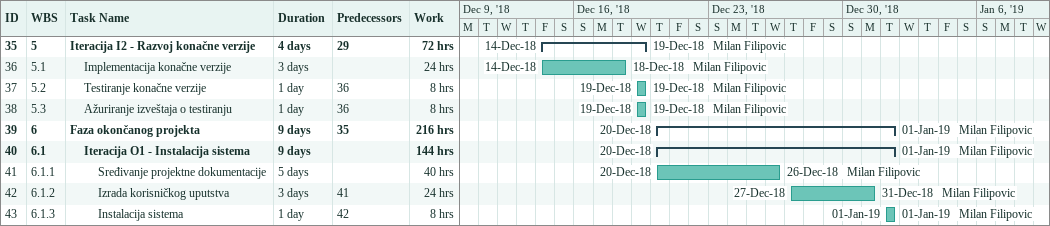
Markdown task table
| ID | WBS | Task | Duration | Start | Finish | Predecessors | Resources | Work (h) |
|---|---|---|---|---|---|---|---|---|
| 35 | 5 | **Iteracija I2 - Razvoj konačne verzije** | 4d | 2018-12-14 | 2018-12-19 | 29 | Milan Filipovic | 72 |
| 36 | 5.1 | Implementacija konačne verzije | 3d | 2018-12-14 | 2018-12-18 |  | Milan Filipovic | 24 |
| 37 | 5.2 | Testiranje konačne verzije | 1d | 2018-12-19 | 2018-12-19 | 36 | Milan Filipovic | 8 |
| 38 | 5.3 | Ažuriranje izveštaja o testiranju | 1d | 2018-12-19 | 2018-12-19 | 36 | Milan Filipovic | 8 |
| 39 | 6 | **Faza okončanog projekta** | 9d | 2018-12-20 | 2019-01-01 | 35 | Milan Filipovic | 216 |
| 40 | 6.1 | **Iteracija O1 - Instalacija sistema** | 9d | 2018-12-20 | 2019-01-01 |  | Milan Filipovic | 144 |
| 41 | 6.1.1 | Sređivanje projektne dokumentacije | 5d | 2018-12-20 | 2018-12-26 |  | Milan Filipovic | 40 |
| 42 | 6.1.2 | Izrada korisničkog uputstva | 3d | 2018-12-27 | 2018-12-31 | 41 | Milan Filipovic | 24 |
| 43 | 6.1.3 | Instalacija sistema | 1d | 2019-01-01 | 2019-01-01 | 42 | Milan Filipovic | 8 |
